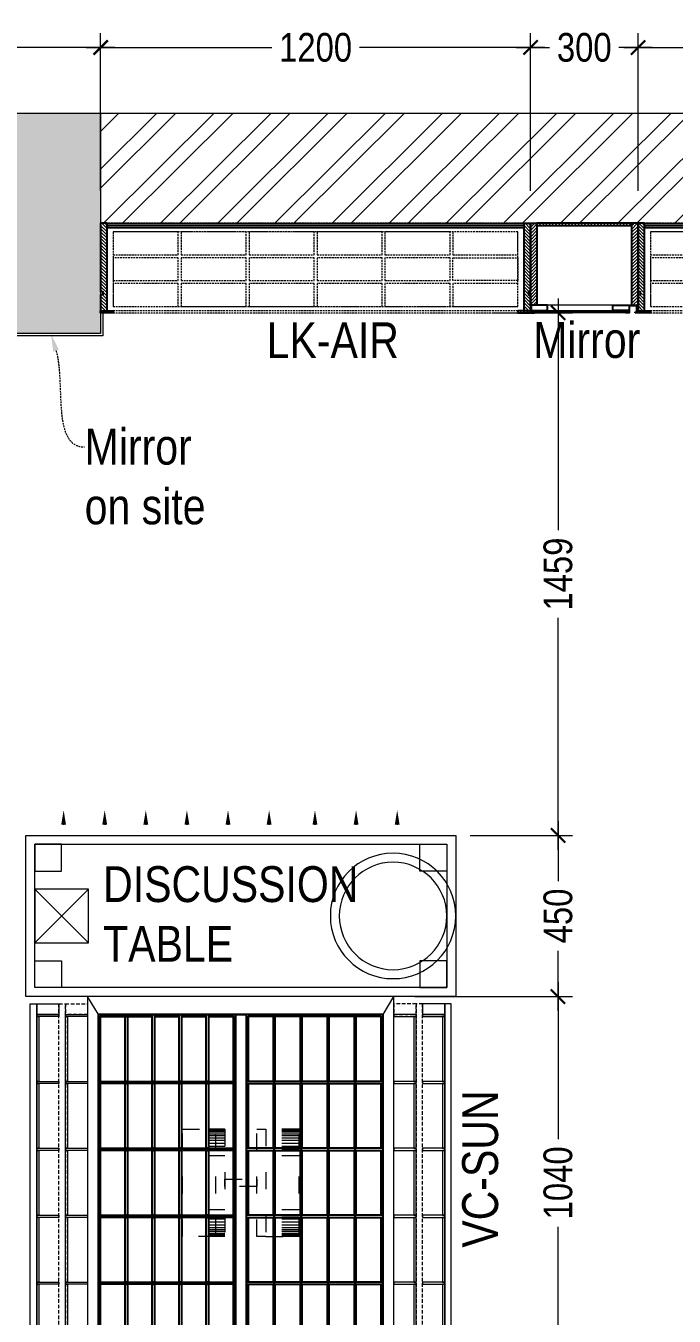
# Model space of a CAD drawing. Header units: millimetres. Extents: x 4444 to 22214, y -867569 to -857440.
# Drawn here: x 8657 to 10467, y -861721 to -858119 of the extents above; entities that cross this region are included whole.
import ezdxf
from ezdxf import colors
from ezdxf.entities.mleader import LeaderData, LeaderLine
from ezdxf.lldxf.tags import DXFTag
from ezdxf.math import Vec2, Vec3

# ---------------------------------------------------------------- set-up
doc = ezdxf.new("R2010")
doc.units = ezdxf.units.MM
doc.header["$LTSCALE"] = 40
doc.header["$PDMODE"] = 3
for name, pattern in [('a_p6_plan_L18$0$HIDDEN', [0.375, 0.25, -0.125]), ('ACAD_ISO03W100', [30, 12, -18]), ('HIDDEN2', [0.1875, 0.125, -0.0625])]:
    doc.linetypes.add(name, pattern=pattern)
for name, color, linetype, lineweight in [('A-WALL-MASY', 1, 'Continuous', 9), ('Column', 243, 'Continuous', 9), ('Column hatch', 8, 'Continuous', 9), ('dimensions', 149, 'Continuous', 5), ('Floor-Unit', 1, 'Continuous', 13), ('LENS_TEXT', 31, 'HIDDEN2', 5), ('LN-DIMENSION', 252, 'Continuous', 5), ('LN-ELEVATION-1', 81, 'Continuous', 25), ('LN-ELEVATION-2', 103, 'Continuous', 20), ('LN-ELEVATION-3', 125, 'a_p6_plan_L18$0$HIDDEN', 18), ('LN-ELEVATION-4', 145, 'Continuous', 13), ('LN-ELEVATION-5', 167, 'Continuous', 5), ('LN-HATCH', 251, 'Continuous', 0), ('Mirror', 4, 'Continuous', 15), ('wall hatch', 22, 'Continuous', 9)]:
    doc.layers.add(name, color=color, linetype=linetype, lineweight=lineweight)
doc.styles.get("Standard").update_dxf_attribs({"font": 'ARIALN.TTF'})
tags = doc.linetypes.add('DASHED2', pattern=[0.375, 0.25, -0.125]).pattern_tags.tags
tags[6:7] = [DXFTag(74, 4), DXFTag(75, 0), DXFTag(340, '0'), DXFTag(46, 1.0), DXFTag(50, 0.0), DXFTag(44, 0.0), DXFTag(45, 0.0)]
tags[4:5] = [DXFTag(74, 4), DXFTag(75, 0), DXFTag(340, '0'), DXFTag(46, 1.0), DXFTag(50, 0.0), DXFTag(44, 0.0), DXFTag(45, 0.0)]
doc.dimstyles.new('Working', dxfattribs={"dimscale": 0.8, "dimtxt": 100, "dimasz": 50, "dimexe": 50, "dimexo": 50, "dimgap": 25, "dimtad": 1, "dimdec": 0, "dimtxsty": 'Standard', "dimblk": 'ARCHTICK', "dimcen": 0, "dimdle": 50, "dimclrd": 250, "dimclre": 8, "dimclrt": 7, "dimazin": 3, "dimtfac": 1, "dimtdec": 0, "dimtmove": 1, "dimatfit": 3, "dimfxl": 3, "dimlwd": 5, "dimlwe": 0})
pattern_1 = [(45, (7858054.0837, 3504049.203), (-4.4901280605, 4.4901280605), [])]

# ---------------------------------------------------------------- blocks, each defined once
blk = doc.blocks.new('awefqwf')
at = {"layer": 'Column hatch'}
h = blk.add_hatch(color=256, dxfattribs=at)
h.dxf.hatch_style = 1
h.paths.add_polyline_path([(-4403, -8989), (-3393, -8989), (-3393, -8439), (-4403, -8439)])
h.paths.add_polyline_path([(-377, -4885), (0, -4885), (0, -4436), (-377, -4436)])
h.paths.add_polyline_path([(-684, -443), (0, -443), (0, 0), (-684, 0)])
h.paths.add_polyline_path([(-4254, -582), (-3474, -582), (-3474, 0), (-4254, 0)])
h.paths.add_polyline_path([(-9029, -617), (-8338, -617), (-8338, 0), (-9029, 0)])
h.paths.add_polyline_path([(-13667, -615), (-12948, -615), (-12948, 0), (-13667, 0)])
h.paths.add_polyline_path([(-13655, -6646), (-13124, -6646), (-13124, -6185), (-13655, -6185)])
at = {"layer": 'wall hatch'}
h = blk.add_hatch(dxfattribs=at)
h.set_pattern_fill('ANSI32', color=256, scale=300, angle=-0.13)
h.set_pattern_definition([(44.87, (-16178221.86, 1096019.62), (-79.36881616, 79.7298001), []), (44.87, (-16178168.82, 1096019.5), (-79.36881616, 79.7298001), [])])
h.paths.add_polyline_path([(-13124, -6636), (-8523, -6636), (-8523, -6455), (-6255, -6455), (-6255, -7141), (-5150, -7141), (-5150, -8989), (-4403, -8989), (-4403, -8776), (-4920, -8776), (-4920, -7019), (-4275, -7019), (-4275, -6225), (-4375, -6225), (-4375, -6911), (-6025, -6911), (-6025, -6225), (-8753, -6225), (-8753, -6406), (-13124, -6406)])
h.paths.add_polyline_path([(-3615, -8439), (-3393, -8439), (-3393, -6225), (-3615, -6225)])
h.paths.add_polyline_path([(-3393, -8989), (0, -8989), (0, -4885), (-230, -4885), (-230, -8759), (-3393, -8759)])
h.paths.add_polyline_path([(-177, -4436), (0, -4436), (0, -443), (-177, -443)])
h.paths.add_polyline_path([(-8338, -286), (-4254, -286), (-4254, 0), (-8338, 0)])
h.paths.add_polyline_path([(-12948, -307), (-9029, -307), (-9029, 0), (-12948, 0)])
h.paths.add_polyline_path([(-3474, -230), (-684, -230), (-684, 0), (-3474, 0)])
at = {"layer": 'A-WALL-MASY'}
for p, q in [((-15194, 0), (-9029, 0)), ((-12948, -307), (-9029, -307))]:
    blk.add_line(p, q, dxfattribs=at)
at = {"layer": 'Column'}
blk.add_lwpolyline([(-12948, -615), (-13667, -615), (-13667, 0), (-12948, 0)], close=True, dxfattribs=at)
blk = doc.blocks.new('D-Table-1200')
at = {"layer": 'LN-ELEVATION-1', "linetype": 'ByBlock', "lineweight": -2}
for p, q in [((-1094.5, -480.3), (-1094.5, -479)), ((-979.8, -480.3), (-979.8, -479)), ((-865.1, -480.3), (-865.1, -479)), ((-750.4, -480.3), (-750.4, -479)), ((-635.6, -480.3), (-635.6, -479)), ((-520.9, -480.3), (-520.9, -479)), ((-392.9, -480.3), (-392.9, -479)), ((-278.1, -480.3), (-278.1, -479)), ((-163.4, -480.3), (-163.4, -479))]:
    blk.add_line(p, q, dxfattribs=at)
for points in [[(0, 0), (-1200, 0), (-1200, -450), (0, -450)], [(-25, -25), (-1175, -25), (-1175, -425), (-25, -425)]]:
    blk.add_lwpolyline(points, close=True, dxfattribs=at)
for radius in [175, 150]:
    blk.add_circle((-175, -225), radius, dxfattribs=at)
for points in [[(-1087.9, -480.3), (-1101.2, -480.3), (-1094.5, -520.3)], [(-973.1, -480.3), (-986.5, -480.3), (-979.8, -520.3)], [(-858.4, -480.3), (-871.8, -480.3), (-865.1, -520.3)], [(-743.7, -480.3), (-757, -480.3), (-750.4, -520.3)], [(-629, -480.3), (-642.3, -480.3), (-635.6, -520.3)], [(-514.2, -480.3), (-527.6, -480.3), (-520.9, -520.3)], [(-386.2, -480.3), (-399.5, -480.3), (-392.9, -520.3)], [(-271.5, -480.3), (-284.8, -480.3), (-278.1, -520.3)], [(-156.7, -480.3), (-170.1, -480.3), (-163.4, -520.3)]]:
    blk.add_solid(points, dxfattribs=at)
at = {"layer": 'LN-ELEVATION-5', "linetype": 'ByBlock', "lineweight": -2}
for p, q in [((-1025, -300), (-1175, -150)), ((-1175, -300), (-1025, -150))]:
    blk.add_line(p, q, dxfattribs=at)
for points in [[(-1100, -25), (-1175, -25), (-1175, -100), (-1100, -100)], [(-100, -25), (-25, -25), (-25, -100), (-100, -100)], [(-1025, -300), (-1175, -300), (-1175, -150), (-1025, -150)], [(-1100, -425), (-1175, -425), (-1175, -350), (-1100, -350)], [(-100, -425), (-25, -425), (-25, -350), (-100, -350)]]:
    blk.add_lwpolyline(points, close=True, dxfattribs=at)
blk = doc.blocks.new('GFCHGFD')
at = {"layer": 'LN-HATCH', "ltscale": 0.5}
h = blk.add_hatch(dxfattribs=at)
h.set_pattern_fill('ANSI31', color=256, scale=2)
h.set_pattern_definition([(45, (4060076.63, 1708724.648), (-4.4901280605, 4.4901280605), [])])
h.paths.add_polyline_path([(-144.2, 105.2), (-126.2, 105.2), (-126.2, -123.8), (-144.2, -123.8)])
h.paths.add_polyline_path([(-126.2, 99.2), (137.8, 99.2), (137.8, 105.2), (-126.2, 105.2)])
h.paths.add_polyline_path([(155.8, 105.2), (137.8, 105.2), (137.8, -123.8), (155.8, -123.8)])
at = {"layer": 'LN-ELEVATION-1'}
for points in [[(-144.2, 105.2), (-126.2, 105.2), (-126.2, -123.8), (-144.2, -123.8)], [(-126.2, 99.2), (137.8, 99.2), (137.8, 105.2), (-126.2, 105.2)], [(155.8, 105.2), (137.8, 105.2), (137.8, -123.8), (155.8, -123.8)], [(-97.2, -137.8), (-97.2, -123.8), (-142.2, -123.8), (-142.2, -144.8), (-133.2, -144.8), (-133.2, -143.3), (-140.7, -143.3), (-140.7, -137.8)], [(85.8, -137.8), (85.8, -123.8), (130.8, -123.8), (130.8, -144.8), (121.8, -144.8), (121.8, -143.3), (129.3, -143.3), (129.3, -137.8)], [(147.8, -144.8), (147.8, -143.3), (152.3, -143.3), (152.3, -125.3), (130.8, -125.3), (130.8, -123.8), (153.8, -123.8), (153.8, -144.8)]]:
    blk.add_lwpolyline(points, close=True, dxfattribs=at)
at = {"layer": 'LN-ELEVATION-2'}
blk.add_lwpolyline([(-97.2, -137.8), (85.8, -137.8), (85.8, -123.8), (-97.2, -123.8)], close=True, dxfattribs=at)
at = {"layer": 'LN-ELEVATION-4', "ltscale": 0.5}
blk.add_line((121.8, -144.8), (-133.2, -144.8), dxfattribs=at)
at = {"layer": 'Mirror', "lineweight": 0}
blk.add_lwpolyline([(-140.7, -137.8), (129.3, -137.8), (129.3, -143.3), (-140.7, -143.3)], close=True, dxfattribs=at)
blk = doc.blocks.new('12MM VC PLAN')
at = {"layer": 'LN-HATCH', "ltscale": 0.5}
h = blk.add_hatch(dxfattribs=at)
h.set_pattern_fill('ANSI31', color=256, scale=2)
h.set_pattern_definition([(45, (3760859.753, 1795248.936), (-4.490128061, 4.490128061), [])])
h.paths.add_polyline_path([(-1200, 250), (-1200, 60), (-1194, 60), (-1194, 50), (-1200, 50), (-1200, 6), (-1182, 6), (-1182, 250)])
h = blk.add_hatch(dxfattribs=at)
h.set_pattern_fill('ANSI31', color=256, scale=2)
h.set_pattern_definition(pattern_1)
h.paths.add_polyline_path([(0, 250), (0, 60), (-6, 60), (-6, 50), (0, 50), (0, 6), (-18, 6), (-18, 250)])
h = blk.add_hatch(dxfattribs=at)
h.set_pattern_fill('ANSI31', color=256, scale=2)
h.set_pattern_definition([(45, (7858047.0837, 3504049.203), (-4.4901280605, 4.4901280605), [])])
h.paths.add_polyline_path([(-1165, 6), (-1165, 0), (-1200, 0), (-1200, 6)])
h = blk.add_hatch(dxfattribs=at)
h.set_pattern_fill('ANSI31', color=256, scale=2)
h.set_pattern_definition(pattern_1)
h.paths.add_polyline_path([(-28, 6), (-28, 0), (0, 0), (0, 6)])
at = {"layer": 'LN-ELEVATION-1', "ltscale": 0.5}
for points in [[(-1200, 250), (-1200, 60), (-1194, 60), (-1194, 50), (-1200, 50), (-1200, 6), (-1182, 6), (-1182, 250)], [(-18, 238), (-1182, 238), (-1182, 244), (-18, 244)], [(0, 250), (0, 60), (-6, 60), (-6, 50), (0, 50), (0, 6), (-18, 6), (-18, 250)], [(-1165, 6), (-1165, 0), (-1200, 0), (-1200, 6)], [(-35, 6), (-35, 0), (0, 0), (0, 6)]]:
    blk.add_lwpolyline(points, close=True, dxfattribs=at)
at = {"layer": 'LN-ELEVATION-3', "ltscale": 0.5}
for p, q in [((-1182, 250), (-18, 250)), ((-1165, 6), (-35, 6)), ((-35, 0), (-1165, 0))]:
    blk.add_line(p, q, dxfattribs=at)
for points in [[(-1165, 226), (-35, 226), (-35, 18), (-1165, 18)], [(-1165, 226), (-983.3, 226), (-983.3, 162), (-1165, 162)], [(-975.3, 226), (-793.7, 226), (-793.7, 162), (-975.3, 162)], [(-785.7, 226), (-604, 226), (-604, 162), (-785.7, 162)], [(-596, 226), (-414.3, 226), (-414.3, 162), (-596, 162)], [(-406.3, 226), (-224.7, 226), (-224.7, 162), (-406.3, 162)], [(-216.7, 226), (-35, 226), (-35, 162), (-216.7, 162)], [(-1165, 90), (-983.3, 90), (-983.3, 154), (-1165, 154)], [(-975.3, 154), (-793.7, 154), (-793.7, 90), (-975.3, 90)], [(-785.7, 154), (-604, 154), (-604, 90), (-785.7, 90)], [(-596, 154), (-414.3, 154), (-414.3, 90), (-596, 90)], [(-406.3, 154), (-224.7, 154), (-224.7, 90), (-406.3, 90)], [(-216.7, 154), (-35, 154), (-35, 90), (-216.7, 90)], [(-1165, 82), (-983.3, 82), (-983.3, 18), (-1165, 18)], [(-975.3, 82), (-793.7, 82), (-793.7, 18), (-975.3, 18)], [(-785.7, 82), (-604, 82), (-604, 18), (-785.7, 18)], [(-596, 82), (-414.3, 82), (-414.3, 18), (-596, 18)], [(-406.3, 82), (-224.7, 82), (-224.7, 18), (-406.3, 18)], [(-216.7, 82), (-35, 82), (-35, 18), (-216.7, 18)]]:
    blk.add_lwpolyline(points, close=True, dxfattribs=at)
blk = doc.blocks.new('ffgd')
at = {"layer": 'LN-ELEVATION-4', "linetype": 'ACAD_ISO03W100', "ltscale": 0.1}
blk.add_lwpolyline([(0, 47.3), (0, -41.5), (-20, -41.5), (-20, 47.3)], close=True, dxfattribs=at)
at = {"layer": 'LN-ELEVATION-5', "linetype": 'ACAD_ISO03W100', "ltscale": 0.1}
for p, q in [((-159.9, 165.7), (-159.9, 47.3)), ((-159.7, 165.7), (-159.7, 47.3)), ((-159.4, 165.7), (-159.4, 47.3)), ((-159, 165.7), (-159, 47.3)), ((-158.5, 165.7), (-158.5, 47.3)), ((-157.9, 165.7), (-157.9, 47.3)), ((-157.1, 165.7), (-157.1, 47.3)), ((-156.1, 165.7), (-156.1, 47.3)), ((-154.1, 165.7), (-154.1, 47.3)), ((-151.1, 165.7), (-151.1, 47.3)), ((-146.1, 165.7), (-146.1, 47.3)), ((-141.1, 165.7), (-141.1, 47.3)), ((-135.1, 165.7), (-135.1, 47.3)), ((-128.1, 165.7), (-128.1, 47.3)), ((-120.1, 165.7), (-120.1, 47.3)), ((-111.1, 165.7), (-111.1, 47.3)), ((-102.1, 165.7), (-102.1, 47.3)), ((-85, 165.7), (-85, 47.3)), ((65, 165.7), (65, 47.3)), ((82.1, 165.7), (82.1, 47.3)), ((91.1, 165.7), (91.1, 47.3)), ((100.1, 165.7), (100.1, 47.3)), ((108.1, 165.7), (108.1, 47.3)), ((115.1, 165.7), (115.1, 47.3)), ((121.1, 165.7), (121.1, 47.3)), ((126.1, 165.7), (126.1, 47.3)), ((131.1, 165.7), (131.1, 47.3)), ((134.1, 165.7), (134.1, 47.3)), ((136.1, 165.7), (136.1, 47.3)), ((137.1, 165.7), (137.1, 47.3)), ((137.9, 165.7), (137.9, 47.3)), ((138.5, 165.7), (138.5, 47.3)), ((139, 165.7), (139, 47.3)), ((139.4, 165.7), (139.4, 47.3)), ((139.7, 165.7), (139.7, 47.3)), ((139.9, 165.7), (139.9, 47.3)), ((-159.9, -41.5), (-159.9, -159.9)), ((-159.7, -41.5), (-159.7, -159.9)), ((-159.4, -41.5), (-159.4, -159.9)), ((-159, -41.5), (-159, -159.9)), ((-158.5, -41.5), (-158.5, -159.9)), ((-157.9, -41.5), (-157.9, -159.9)), ((-157.1, -41.5), (-157.1, -159.9)), ((-156.1, -41.5), (-156.1, -159.9)), ((-154.1, -41.5), (-154.1, -159.9)), ((-151.1, -41.5), (-151.1, -159.9)), ((-146.1, -41.5), (-146.1, -159.9)), ((-141.1, -41.5), (-141.1, -159.9)), ((-135.1, -41.5), (-135.1, -159.9)), ((-128.1, -41.5), (-128.1, -159.9)), ((-120.1, -41.5), (-120.1, -159.9)), ((-111.1, -41.5), (-111.1, -159.9)), ((-102.1, -41.5), (-102.1, -159.9)), ((-85, -41.5), (-85, -159.9)), ((65, -41.5), (65, -159.9)), ((82.1, -41.5), (82.1, -159.9)), ((91.1, -41.5), (91.1, -159.9)), ((100.1, -41.5), (100.1, -159.9)), ((108.1, -41.5), (108.1, -159.9)), ((115.1, -41.5), (115.1, -159.9)), ((121.1, -41.5), (121.1, -159.9)), ((126.1, -41.5), (126.1, -159.9)), ((131.1, -41.5), (131.1, -159.9)), ((134.1, -41.5), (134.1, -159.9)), ((136.1, -41.5), (136.1, -159.9)), ((137.1, -41.5), (137.1, -159.9)), ((137.9, -41.5), (137.9, -159.9)), ((138.5, -41.5), (138.5, -159.9)), ((139, -41.5), (139, -159.9)), ((139.4, -41.5), (139.4, -159.9)), ((139.7, -41.5), (139.7, -159.9)), ((139.9, -41.5), (139.9, -159.9))]:
    blk.add_line(p, q, dxfattribs=at)
for points in [[(140, 73), (140, 165.7), (-160, 165.7), (-160, 73)], [(140, -67.1), (140, -159.9), (-160, -159.9), (-160, -67.1)]]:
    blk.add_lwpolyline(points, dxfattribs=at)
for points in [[(140, 73), (140, 47.3), (-160, 47.3), (-160, 73)], [(140, -41.5), (140, -67.1), (-160, -67.1), (-160, -41.5)]]:
    blk.add_lwpolyline(points, close=True, dxfattribs=at)
blk = doc.blocks.new('A$Cf47e29e2')
at = {"layer": 'LN-ELEVATION-1'}
for points in [[(-341.8, -6), (-341.8, 934), (453.2, 934), (453.2, -6)], [(40.7, -6), (40.7, 934), (-341.8, 934), (-341.8, -6)], [(-260.8, 747.2), (-260.8, 934), (-266.8, 934), (-266.8, 747.2)], [(-185.4, 747.2), (-185.4, 934), (-191.4, 934), (-191.4, 747.2)], [(-110.1, 747.2), (-110.1, 934), (-116.1, 934), (-116.1, 747.2)], [(-34.7, 747.2), (-34.7, 934), (-40.7, 934), (-40.7, 747.2)], [(70.7, -6), (70.7, 934), (40.7, 934), (40.7, -6)], [(70.7, -6), (70.7, 934), (453.2, 934), (453.2, -6)], [(146.1, 747.2), (146.1, 934), (152.1, 934), (152.1, 747.2)], [(221.4, 747.2), (221.4, 934), (227.4, 934), (227.4, 747.2)], [(296.8, 747.2), (296.8, 934), (302.8, 934), (302.8, 747.2)], [(372.2, 747.2), (372.2, 934), (378.2, 934), (378.2, 747.2)], [(40.7, 741.2), (40.7, 747.2), (-341.8, 747.2), (-341.8, 741.2)], [(-260.8, 560.4), (-260.8, 741.2), (-266.8, 741.2), (-266.8, 560.4)], [(-185.4, 560.4), (-185.4, 741.2), (-191.4, 741.2), (-191.4, 560.4)], [(-110.1, 560.4), (-110.1, 741.2), (-116.1, 741.2), (-116.1, 560.4)], [(-34.7, 560.4), (-34.7, 741.2), (-40.7, 741.2), (-40.7, 560.4)], [(70.7, 741.2), (70.7, 747.2), (453.2, 747.2), (453.2, 741.2)], [(146.1, 560.4), (146.1, 741.2), (152.1, 741.2), (152.1, 560.4)], [(221.4, 560.4), (221.4, 741.2), (227.4, 741.2), (227.4, 560.4)], [(296.8, 560.4), (296.8, 741.2), (302.8, 741.2), (302.8, 560.4)], [(372.2, 560.4), (372.2, 741.2), (378.2, 741.2), (378.2, 560.4)], [(40.7, 554.4), (40.7, 560.4), (-341.8, 560.4), (-341.8, 554.4)], [(-260.8, 373.6), (-260.8, 554.4), (-266.8, 554.4), (-266.8, 373.6)], [(-185.4, 373.6), (-185.4, 554.4), (-191.4, 554.4), (-191.4, 373.6)], [(-110.1, 373.6), (-110.1, 554.4), (-116.1, 554.4), (-116.1, 373.6)], [(-34.7, 373.6), (-34.7, 554.4), (-40.7, 554.4), (-40.7, 373.6)], [(70.7, 554.4), (70.7, 560.4), (453.2, 560.4), (453.2, 554.4)], [(146.1, 373.6), (146.1, 554.4), (152.1, 554.4), (152.1, 373.6)], [(221.4, 373.6), (221.4, 554.4), (227.4, 554.4), (227.4, 373.6)], [(296.8, 373.6), (296.8, 554.4), (302.8, 554.4), (302.8, 373.6)], [(372.2, 373.6), (372.2, 554.4), (378.2, 554.4), (378.2, 373.6)], [(40.7, 367.6), (40.7, 373.6), (-341.8, 373.6), (-341.8, 367.6)], [(-260.8, 186.8), (-260.8, 367.6), (-266.8, 367.6), (-266.8, 186.8)], [(-185.4, 186.8), (-185.4, 367.6), (-191.4, 367.6), (-191.4, 186.8)], [(-110.1, 186.8), (-110.1, 367.6), (-116.1, 367.6), (-116.1, 186.8)], [(-34.7, 186.8), (-34.7, 367.6), (-40.7, 367.6), (-40.7, 186.8)], [(70.7, 367.6), (70.7, 373.6), (453.2, 373.6), (453.2, 367.6)], [(146.1, 186.8), (146.1, 367.6), (152.1, 367.6), (152.1, 186.8)], [(221.4, 186.8), (221.4, 367.6), (227.4, 367.6), (227.4, 186.8)], [(296.8, 186.8), (296.8, 367.6), (302.8, 367.6), (302.8, 186.8)], [(372.2, 186.8), (372.2, 367.6), (378.2, 367.6), (378.2, 186.8)], [(40.7, 180.8), (40.7, 186.8), (-341.8, 186.8), (-341.8, 180.8)], [(-260.8, -6), (-260.8, 180.8), (-266.8, 180.8), (-266.8, -6)], [(-185.4, -6), (-185.4, 180.8), (-191.4, 180.8), (-191.4, -6)], [(-110.1, -6), (-110.1, 180.8), (-116.1, 180.8), (-116.1, -6)], [(-34.7, -6), (-34.7, 180.8), (-40.7, 180.8), (-40.7, -6)], [(70.7, 180.8), (70.7, 186.8), (453.2, 186.8), (453.2, 180.8)], [(146.1, -6), (146.1, 180.8), (152.1, 180.8), (152.1, -6)], [(221.4, -6), (221.4, 180.8), (227.4, 180.8), (227.4, -6)], [(296.8, -6), (296.8, 180.8), (302.8, 180.8), (302.8, -6)], [(372.2, -6), (372.2, 180.8), (378.2, 180.8), (378.2, -6)]]:
    blk.add_lwpolyline(points, close=True, dxfattribs=at)
for points in [[(-191.4, 928), (-335.8, 928), (-335.8, 747.2)], [(-116.1, 928), (-185.4, 928)], [(-40.7, 928), (-110.1, 928)], [(34.7, 747.2), (34.7, 928), (-34.7, 928)], [(76.7, 747.2), (76.7, 928), (146.1, 928)], [(152.1, 928), (221.4, 928)], [(227.4, 928), (296.8, 928)], [(302.8, 928), (447.2, 928), (447.2, 747.2)], [(-335.8, 741.2), (-335.8, 560.4)], [(34.7, 560.4), (34.7, 741.2)], [(76.7, 560.4), (76.7, 741.2)], [(447.2, 741.2), (447.2, 560.4)], [(-335.8, 554.4), (-335.8, 373.6)], [(34.7, 373.6), (34.7, 554.4)], [(76.7, 373.6), (76.7, 554.4)], [(447.2, 554.4), (447.2, 373.6)], [(-335.8, 367.6), (-335.8, 186.8)], [(34.7, 186.8), (34.7, 367.6)], [(76.7, 186.8), (76.7, 367.6)], [(447.2, 367.6), (447.2, 186.8)], [(-335.8, 180.8), (-335.8, 0), (-191.4, 0)], [(-34.7, 0), (34.7, 0), (34.7, 180.8)], [(146.1, 0), (76.7, 0), (76.7, 180.8)], [(447.2, 180.8), (447.2, 0), (302.8, 0)], [(-185.4, 0), (-116.1, 0)], [(-110.1, 0), (-40.7, 0)], [(221.4, 0), (152.1, 0)], [(296.8, 0), (227.4, 0)]]:
    blk.add_lwpolyline(points, dxfattribs=at)
at = {"layer": 'LN-ELEVATION-2'}
blk.add_lwpolyline([(-371.8, -56), (-371.8, 984), (483.2, 984), (483.2, -56)], close=True, dxfattribs=at)
for points in [[(-341.8, 934), (-371.8, 984)], [(453.2, 934), (483.2, 984)], [(-341.8, -6), (-371.8, -56)], [(453.2, -6), (483.2, -56)]]:
    blk.add_lwpolyline(points, dxfattribs=at)
at = {"layer": 'LN-ELEVATION-3'}
for points in [[(-433.8, -36), (-433.8, 964), (-451.8, 964), (-451.8, -36)], [(-371.8, 934), (-371.8, 964), (-433.8, 964), (-433.8, 934)], [(483.2, 934), (483.2, 964), (545.2, 964), (545.2, 934)], [(545.2, -36), (545.2, 964), (563.2, 964), (563.2, -36)], [(-371.8, -36), (-371.8, -6), (-433.8, -6), (-433.8, -36)], [(483.2, -36), (483.2, -6), (545.2, -6), (545.2, -36)]]:
    blk.add_lwpolyline(points, close=True, dxfattribs=at)
at = {"layer": 'LN-ELEVATION-4'}
for points in [[(-513.8, -36), (-513.8, 964), (-531.8, 964), (-531.8, -36)], [(-451.8, 934), (-451.8, 964), (-513.8, 964), (-513.8, 934)], [(563.2, 934), (563.2, 964), (625.2, 964), (625.2, 934)], [(625.2, -36), (625.2, 964), (643.2, 964), (643.2, -36)], [(-371.8, 928), (-371.8, 934), (-433.8, 934), (-433.8, 928)], [(-427.8, 747.2), (-427.8, 928), (-433.8, 928), (-433.8, 747.2)], [(483.2, 928), (483.2, 934), (545.2, 934), (545.2, 928)], [(539.2, 747.2), (539.2, 928), (545.2, 928), (545.2, 747.2)], [(-371.8, 741.2), (-371.8, 747.2), (-433.8, 747.2), (-433.8, 741.2)], [(-427.8, 560.4), (-427.8, 741.2), (-433.8, 741.2), (-433.8, 560.4)], [(483.2, 741.2), (483.2, 747.2), (545.2, 747.2), (545.2, 741.2)], [(539.2, 560.4), (539.2, 741.2), (545.2, 741.2), (545.2, 560.4)], [(-371.8, 554.4), (-371.8, 560.4), (-433.8, 560.4), (-433.8, 554.4)], [(-427.8, 373.6), (-427.8, 554.4), (-433.8, 554.4), (-433.8, 373.6)], [(483.2, 554.4), (483.2, 560.4), (545.2, 560.4), (545.2, 554.4)], [(539.2, 373.6), (539.2, 554.4), (545.2, 554.4), (545.2, 373.6)], [(-371.8, 367.6), (-371.8, 373.6), (-433.8, 373.6), (-433.8, 367.6)], [(-427.8, 186.8), (-427.8, 367.6), (-433.8, 367.6), (-433.8, 186.8)], [(483.2, 367.6), (483.2, 373.6), (545.2, 373.6), (545.2, 367.6)], [(539.2, 186.8), (539.2, 367.6), (545.2, 367.6), (545.2, 186.8)], [(-371.8, 180.8), (-371.8, 186.8), (-433.8, 186.8), (-433.8, 180.8)], [(-427.8, 0), (-427.8, 180.8), (-433.8, 180.8), (-433.8, 0)], [(483.2, 180.8), (483.2, 186.8), (545.2, 186.8), (545.2, 180.8)], [(539.2, 0), (539.2, 180.8), (545.2, 180.8), (545.2, 0)], [(-371.8, -6), (-371.8, 0), (-433.8, 0), (-433.8, -6)], [(483.2, -6), (483.2, 0), (545.2, 0), (545.2, -6)], [(-451.8, -36), (-451.8, -6), (-513.8, -6), (-513.8, -36)], [(563.2, -36), (563.2, -6), (625.2, -6), (625.2, -36)]]:
    blk.add_lwpolyline(points, close=True, dxfattribs=at)
at = {"layer": 'LN-ELEVATION-5'}
for points in [[(-451.8, 928), (-451.8, 934), (-513.8, 934), (-513.8, 928)], [(-507.8, 747.2), (-507.8, 928), (-513.8, 928), (-513.8, 747.2)], [(563.2, 928), (563.2, 934), (625.2, 934), (625.2, 928)], [(619.2, 747.2), (619.2, 928), (625.2, 928), (625.2, 747.2)], [(-451.8, 741.2), (-451.8, 747.2), (-513.8, 747.2), (-513.8, 741.2)], [(-507.8, 560.4), (-507.8, 741.2), (-513.8, 741.2), (-513.8, 560.4)], [(563.2, 741.2), (563.2, 747.2), (625.2, 747.2), (625.2, 741.2)], [(619.2, 560.4), (619.2, 741.2), (625.2, 741.2), (625.2, 560.4)], [(-451.8, 554.4), (-451.8, 560.4), (-513.8, 560.4), (-513.8, 554.4)], [(-507.8, 373.6), (-507.8, 554.4), (-513.8, 554.4), (-513.8, 373.6)], [(563.2, 554.4), (563.2, 560.4), (625.2, 560.4), (625.2, 554.4)], [(619.2, 373.6), (619.2, 554.4), (625.2, 554.4), (625.2, 373.6)], [(-451.8, 367.6), (-451.8, 373.6), (-513.8, 373.6), (-513.8, 367.6)], [(-507.8, 186.8), (-507.8, 367.6), (-513.8, 367.6), (-513.8, 186.8)], [(563.2, 367.6), (563.2, 373.6), (625.2, 373.6), (625.2, 367.6)], [(619.2, 186.8), (619.2, 367.6), (625.2, 367.6), (625.2, 186.8)], [(-451.8, 180.8), (-451.8, 186.8), (-513.8, 186.8), (-513.8, 180.8)], [(-507.8, 0), (-507.8, 180.8), (-513.8, 180.8), (-513.8, 0)], [(563.2, 180.8), (563.2, 186.8), (625.2, 186.8), (625.2, 180.8)], [(619.2, 0), (619.2, 180.8), (625.2, 180.8), (625.2, 0)], [(-451.8, -6), (-451.8, 0), (-513.8, 0), (-513.8, -6)], [(563.2, -6), (563.2, 0), (625.2, 0), (625.2, -6)]]:
    blk.add_lwpolyline(points, close=True, dxfattribs=at)
at = {"layer": 'LN-DIMENSION', "xscale": -1, "rotation": 270}
blk.add_blockref('ffgd', (52.8, 474), dxfattribs=at)
blk = doc.blocks.new('_ArchTick')
at = {"const_width": 0.15}
blk.add_lwpolyline([(-0.5, -0.5), (0.5, 0.5)], dxfattribs=at)
blk = doc.blocks.new('*D110')
at = {"layer": 'Defpoints', "color": 0, "ltscale": 50, "transparency": 16777216}
for p in [(8865.9, -858179.5), (8865.9, -858670.1), (8146.9, -858777.1)]:
    blk.add_point(p, dxfattribs=at)
at = {"layer": 'dimensions', "color": 8, "linetype": 'DASHED2', "lineweight": 0, "ltscale": 50, "transparency": 16777216}
for p, q in [((8146.9, -858579.5), (8146.9, -858139.5)), ((8865.9, -858579.5), (8865.9, -858139.5))]:
    blk.add_line(p, q, dxfattribs=at)
at = {"layer": 'dimensions', "color": 250, "linetype": 'DASHED2', "lineweight": 5, "ltscale": 50, "transparency": 16777216}
for p, q in [((8106.9, -858179.5), (8414.1, -858179.5)), ((8905.9, -858179.5), (8598.7, -858179.5))]:
    blk.add_line(p, q, dxfattribs=at)
at = {"layer": 'dimensions', "color": 250, "lineweight": 5, "ltscale": 50, "transparency": 16777216, "xscale": 40, "yscale": 40, "zscale": 40, "rotation": 180}
blk.add_blockref('_ArchTick', (8146.9, -858179.5), dxfattribs=at)
at = {"layer": 'dimensions', "color": 250, "lineweight": 5, "ltscale": 50, "transparency": 16777216, "xscale": 40, "yscale": 40, "zscale": 40}
blk.add_blockref('_ArchTick', (8865.9, -858179.5), dxfattribs=at)
at = {"layer": 'dimensions', "color": 7, "ltscale": 50, "transparency": 16777216, "insert": (8506.4, -858179.5), "char_height": 80, "attachment_point": 5, "bg_fill": 3, "box_fill_scale": 1.25, "bg_fill_color": 9, "bg_fill_true_color": 13158600, "bg_fill_transparency": 0}
blk.add_mtext('\\A1;719', dxfattribs=at)
blk = doc.blocks.new('*D111')
at = {"layer": 'Defpoints', "color": 0, "ltscale": 50, "transparency": 16777216}
for p in [(10065.9, -858179.5), (8865.9, -858670.1), (10065.9, -858670.1)]:
    blk.add_point(p, dxfattribs=at)
at = {"layer": 'dimensions', "color": 8, "linetype": 'DASHED2', "lineweight": 0, "ltscale": 50, "transparency": 16777216}
for p, q in [((8865.9, -858579.5), (8865.9, -858139.5)), ((10065.9, -858579.5), (10065.9, -858139.5))]:
    blk.add_line(p, q, dxfattribs=at)
at = {"layer": 'dimensions', "color": 250, "linetype": 'DASHED2', "lineweight": 5, "ltscale": 50, "transparency": 16777216}
for p, q in [((8825.9, -858179.5), (9351.1, -858179.5)), ((10105.9, -858179.5), (9580.6, -858179.5))]:
    blk.add_line(p, q, dxfattribs=at)
at = {"layer": 'dimensions', "color": 250, "lineweight": 5, "ltscale": 50, "transparency": 16777216, "xscale": 40, "yscale": 40, "zscale": 40, "rotation": 180}
blk.add_blockref('_ArchTick', (8865.9, -858179.5), dxfattribs=at)
at = {"layer": 'dimensions', "color": 250, "lineweight": 5, "ltscale": 50, "transparency": 16777216, "xscale": 40, "yscale": 40, "zscale": 40}
blk.add_blockref('_ArchTick', (10065.9, -858179.5), dxfattribs=at)
at = {"layer": 'dimensions', "color": 7, "ltscale": 50, "transparency": 16777216, "insert": (9465.9, -858179.5), "char_height": 80, "attachment_point": 5, "bg_fill": 3, "box_fill_scale": 1.25, "bg_fill_color": 9, "bg_fill_true_color": 13158600, "bg_fill_transparency": 0}
blk.add_mtext('\\A1;1200', dxfattribs=at)
blk = doc.blocks.new('*D112')
at = {"layer": 'Defpoints', "color": 0, "ltscale": 50, "transparency": 16777216}
for p in [(10365.9, -858179.5), (10065.9, -858670.1), (10365.9, -858670.1)]:
    blk.add_point(p, dxfattribs=at)
at = {"layer": 'dimensions', "color": 8, "linetype": 'DASHED2', "lineweight": 0, "ltscale": 50, "transparency": 16777216}
for p, q in [((10065.9, -858579.5), (10065.9, -858139.5)), ((10365.9, -858579.5), (10365.9, -858139.5))]:
    blk.add_line(p, q, dxfattribs=at)
at = {"layer": 'dimensions', "color": 250, "linetype": 'DASHED2', "lineweight": 5, "ltscale": 50, "transparency": 16777216}
for p, q in [((10025.9, -858179.5), (10123.5, -858179.5)), ((10405.9, -858179.5), (10308.2, -858179.5))]:
    blk.add_line(p, q, dxfattribs=at)
at = {"layer": 'dimensions', "color": 250, "lineweight": 5, "ltscale": 50, "transparency": 16777216, "xscale": 40, "yscale": 40, "zscale": 40, "rotation": 180}
blk.add_blockref('_ArchTick', (10065.9, -858179.5), dxfattribs=at)
at = {"layer": 'dimensions', "color": 250, "lineweight": 5, "ltscale": 50, "transparency": 16777216, "xscale": 40, "yscale": 40, "zscale": 40}
blk.add_blockref('_ArchTick', (10365.9, -858179.5), dxfattribs=at)
at = {"layer": 'dimensions', "color": 7, "ltscale": 50, "transparency": 16777216, "insert": (10215.9, -858179.5), "char_height": 80, "attachment_point": 5, "bg_fill": 3, "box_fill_scale": 1.25, "bg_fill_color": 9, "bg_fill_true_color": 13158600, "bg_fill_transparency": 0}
blk.add_mtext('\\A1;300', dxfattribs=at)
blk = doc.blocks.new('*D113')
at = {"layer": 'Defpoints', "color": 0, "ltscale": 50, "transparency": 16777216}
for p in [(11565.9, -858179.5), (10365.9, -858670.1), (11565.9, -858670.1)]:
    blk.add_point(p, dxfattribs=at)
at = {"layer": 'dimensions', "color": 8, "linetype": 'DASHED2', "lineweight": 0, "ltscale": 50, "transparency": 16777216}
for p, q in [((10365.9, -858579.5), (10365.9, -858139.5)), ((11565.9, -858579.5), (11565.9, -858139.5))]:
    blk.add_line(p, q, dxfattribs=at)
at = {"layer": 'dimensions', "color": 250, "linetype": 'DASHED2', "lineweight": 5, "ltscale": 50, "transparency": 16777216}
for p, q in [((10325.9, -858179.5), (10851.1, -858179.5)), ((11605.9, -858179.5), (11080.6, -858179.5))]:
    blk.add_line(p, q, dxfattribs=at)
at = {"layer": 'dimensions', "color": 250, "lineweight": 5, "ltscale": 50, "transparency": 16777216, "xscale": 40, "yscale": 40, "zscale": 40, "rotation": 180}
blk.add_blockref('_ArchTick', (10365.9, -858179.5), dxfattribs=at)
at = {"layer": 'dimensions', "color": 250, "lineweight": 5, "ltscale": 50, "transparency": 16777216, "xscale": 40, "yscale": 40, "zscale": 40}
blk.add_blockref('_ArchTick', (11565.9, -858179.5), dxfattribs=at)
at = {"layer": 'dimensions', "color": 7, "ltscale": 50, "transparency": 16777216, "insert": (10965.9, -858179.5), "char_height": 80, "attachment_point": 5, "bg_fill": 3, "box_fill_scale": 1.25, "bg_fill_color": 9, "bg_fill_true_color": 13158600, "bg_fill_transparency": 0}
blk.add_mtext('\\A1;1200', dxfattribs=at)
blk = doc.blocks.new('*D67')
at = {"layer": 'Defpoints', "color": 0, "ltscale": 50, "transparency": 16777216}
for p in [(9684.6, -860828.6), (10142.7, -860828.6), (9684.6, -861868.6)]:
    blk.add_point(p, dxfattribs=at)
at = {"layer": 'dimensions', "color": 250, "linetype": 'DASHED2', "lineweight": 5, "ltscale": 50, "transparency": 16777216}
for p, q in [((10142.7, -860788.6), (10142.7, -861233.8)), ((10142.7, -861908.6), (10142.7, -861463.3))]:
    blk.add_line(p, q, dxfattribs=at)
at = {"layer": 'dimensions', "color": 8, "linetype": 'DASHED2', "lineweight": 0, "ltscale": 50, "transparency": 16777216}
for p, q in [((9742.7, -860828.6), (10182.7, -860828.6)), ((9742.7, -861868.6), (10182.7, -861868.6))]:
    blk.add_line(p, q, dxfattribs=at)
at = {"layer": 'dimensions', "color": 250, "lineweight": 5, "ltscale": 50, "transparency": 16777216, "xscale": 40, "yscale": 40, "zscale": 40}
for p, rotation in [((10142.7, -860828.6), 90), ((10142.7, -861868.6), 270)]:
    blk.add_blockref('_ArchTick', p, dxfattribs=dict(at, rotation=rotation))
at = {"layer": 'dimensions', "color": 7, "ltscale": 50, "transparency": 16777216, "insert": (10142.7, -861348.6), "char_height": 80, "attachment_point": 5, "rotation": 90, "bg_fill": 3, "box_fill_scale": 1.25, "bg_fill_color": 9, "bg_fill_true_color": 13158600, "bg_fill_transparency": 0}
blk.add_mtext('\\A1;1040', dxfattribs=at)
blk = doc.blocks.new('*D68')
at = {"layer": 'Defpoints', "color": 0, "ltscale": 50, "transparency": 16777216}
for p in [(9857.1, -860378.6), (10142.7, -860378.6), (9684.6, -860828.6)]:
    blk.add_point(p, dxfattribs=at)
at = {"layer": 'dimensions', "color": 250, "linetype": 'DASHED2', "lineweight": 5, "ltscale": 50, "transparency": 16777216}
for p, q in [((10142.7, -860338.6), (10142.7, -860509.9)), ((10142.7, -860868.6), (10142.7, -860697.2))]:
    blk.add_line(p, q, dxfattribs=at)
at = {"layer": 'dimensions', "color": 8, "linetype": 'DASHED2', "lineweight": 0, "ltscale": 50, "transparency": 16777216}
for p, q in [((9897.1, -860378.6), (10182.7, -860378.6)), ((9742.7, -860828.6), (10182.7, -860828.6))]:
    blk.add_line(p, q, dxfattribs=at)
at = {"layer": 'dimensions', "color": 250, "lineweight": 5, "ltscale": 50, "transparency": 16777216, "xscale": 40, "yscale": 40, "zscale": 40}
for p, rotation in [((10142.7, -860378.6), 90), ((10142.7, -860828.6), 270)]:
    blk.add_blockref('_ArchTick', p, dxfattribs=dict(at, rotation=rotation))
at = {"layer": 'dimensions', "color": 7, "ltscale": 50, "transparency": 16777216, "insert": (10142.7, -860603.6), "char_height": 80, "attachment_point": 5, "rotation": 90, "bg_fill": 3, "box_fill_scale": 1.25, "bg_fill_color": 9, "bg_fill_true_color": 13158600, "bg_fill_transparency": 0}
blk.add_mtext('\\A1;450', dxfattribs=at)
blk = doc.blocks.new('*D69')
at = {"layer": 'Defpoints', "color": 0, "ltscale": 50, "transparency": 16777216}
for p in [(9920.4, -858920.1), (10142.7, -858920.1), (9857.1, -860378.6)]:
    blk.add_point(p, dxfattribs=at)
at = {"layer": 'dimensions', "color": 250, "linetype": 'DASHED2', "lineweight": 5, "ltscale": 50, "transparency": 16777216}
for p, q in [((10142.7, -858880.1), (10142.7, -859534.4)), ((10142.7, -860418.6), (10142.7, -859764.3))]:
    blk.add_line(p, q, dxfattribs=at)
at = {"layer": 'dimensions', "color": 8, "linetype": 'DASHED2', "lineweight": 0, "ltscale": 50, "transparency": 16777216}
for p, q in [((9960.4, -858920.1), (10182.7, -858920.1)), ((9897.1, -860378.6), (10182.7, -860378.6))]:
    blk.add_line(p, q, dxfattribs=at)
at = {"layer": 'dimensions', "color": 250, "lineweight": 5, "ltscale": 50, "transparency": 16777216, "xscale": 40, "yscale": 40, "zscale": 40}
for p, rotation in [((10142.7, -858920.1), 90), ((10142.7, -860378.6), 270)]:
    blk.add_blockref('_ArchTick', p, dxfattribs=dict(at, rotation=rotation))
at = {"layer": 'dimensions', "color": 7, "ltscale": 50, "transparency": 16777216, "insert": (10142.7, -859649.3), "char_height": 80, "attachment_point": 5, "rotation": 90, "bg_fill": 3, "box_fill_scale": 1.25, "bg_fill_color": 9, "bg_fill_true_color": 13158600, "bg_fill_transparency": 0}
blk.add_mtext('\\A1;1459', dxfattribs=at)

msp = doc.modelspace()

# ---------------------------------------------------------------- linework, layer by layer
at = {"layer": 'Mirror', "lineweight": 0}
for points in [[(8871.9, -858920.1), (8871.9, -858984.1), (8140.9, -858984.1), (8140.9, -858777.1)], [(8865.9, -858920.1), (8865.9, -858978.1), (8146.9, -858978.1), (8146.9, -858777.1)]]:
    msp.add_lwpolyline(points, dxfattribs=at)

# ---------------------------------------------------------------- block references
at = {"xscale": -1, "rotation": 180}
msp.add_blockref('A$Cf47e29e2', (9201.4, -860884.6), dxfattribs=at)
at = {"layer": 'dimensions', "color": 3, "ltscale": 50, "true_color": 0x15f609}
msp.add_blockref('awefqwf', (21813.9, -858363.1), dxfattribs=at)
at = {"layer": 'Floor-Unit', "ltscale": 0.5, "xscale": -1}
for p in [(8865.9, -858920.1), (10365.9, -858920.1)]:
    msp.add_blockref('12MM VC PLAN', p, dxfattribs=at)
at = {"layer": 'Floor-Unit'}
msp.add_blockref('GFCHGFD', (10210.1, -858775.3), dxfattribs=at)
at = {"layer": 'Floor-Unit', "xscale": -1, "rotation": 180}
msp.add_blockref('D-Table-1200', (9857.1, -860828.6), dxfattribs=at)

# ---------------------------------------------------------------- texts
at = {"layer": 'LENS_TEXT', "linetype": 'Continuous', "ltscale": 3, "char_height": 100, "attachment_point": 5}
for s, insert, width in [('\\pxql;LK-AIR', (9465.3, -858996.6, 0), 271.785), ('\\pxql;Mirror', (10209.3, -858996.6, 0), 271.785), ('\\pxql;DISCUSSION TABLE', (9148.5, -860598.1), 551.363)]:
    msp.add_mtext(s, dxfattribs=dict(at, insert=insert, width=width))
at = {"layer": 'LENS_TEXT', "linetype": 'Continuous', "ltscale": 3, "insert": (9925.9, -861318.7), "char_height": 100, "width": 421.567, "attachment_point": 5, "rotation": 90}
msp.add_mtext('\\pxql;VC-SUN', dxfattribs=at)

# ---------------------------------------------------------------- leaders
at = {"layer": 'LENS_TEXT', "linetype": 'Continuous', "ltscale": 3}
ml = msp.add_multileader_mtext('Standard', dxfattribs=at)
ml.set_content('{\\C256;Mirror on site}', color=1)
ml.set_leader_properties(color=256, linetype='ByLayer', lineweight=-1)
ml.build(insert=Vec2(0, 0))
ml.multileader.update_dxf_attribs({"leader_type": 2, "dogleg_length": 0.36, "arrow_head_size": 50})
ctx = ml.context
ctx.base_point, ctx.char_height, ctx.arrow_head_size, ctx.landing_gap_size, ctx.plane_origin = Vec3(8821.2, -859294.5), 100, 50, 0.09, Vec3(9752.9, -858650.4)
notes = []
notes.append((ctx, [(1, (1, 1, 0), (8820.8, -859294.5), (1, 0), 0.36, [(1, [(8727.2, -858978.1)], 0, [])])]))
ctx.mtext.insert, ctx.mtext.width, ctx.mtext.defined_height, ctx.mtext.flow_direction = Vec3(8821.3, -859243.6), 384.184, 279.7, 5
for ctx, leaders in notes:
    for number, flags, end, landing, length, lines in leaders:
        leader = LeaderData()
        leader.index, (leader.has_last_leader_line, leader.has_dogleg_vector, leader.attachment_direction) = number, flags
        leader.last_leader_point, leader.dogleg_vector, leader.dogleg_length = Vec3(end), Vec3(landing), length
        for number, points, colour, breaks in lines:
            line = LeaderLine()
            line.index, line.vertices, line.color, line.breaks = number, Vec3.list(points), colors.encode_raw_color(colour), breaks
            leader.lines.append(line)
        ctx.leaders.append(leader)

# ---------------------------------------------------------------- next in the draw order: dimensions: what is measured, and where the dimension line sits
at = {"layer": 'dimensions', "color": 3, "ltscale": 50, "true_color": 0x15f609}
dim = msp.add_linear_dim(base=(8865.9, -858179.5), p1=(8146.9, -858777.1), p2=(8865.9, -858670.1), dimstyle='Working', override={"dimfxl": 500, "dimfxlon": 1, "dimtfill": 1, "dimarcsym": 1}, dxfattribs=at)
dim.commit()
dim.dimension.update_dxf_attribs({"geometry": '*D110', "text_midpoint": (8506.4, -858179.5)})
dim = msp.add_linear_dim(base=(10142.7, -860828.6), p1=(9684.6, -861868.6), p2=(9684.6, -860828.6), angle=90, dimstyle='Working', override={"dimfxl": 500, "dimfxlon": 1, "dimtfill": 1, "dimarcsym": 1}, dxfattribs=at)
dim.commit()
dim.dimension.update_dxf_attribs({"geometry": '*D67', "text_midpoint": (10142.7, -861348.6)})

# ---------------------------------------------------------------- next in the draw order: dimensions: what is measured, and where the dimension line sits
dim = msp.add_linear_dim(base=(10065.9, -858179.5), p1=(8865.9, -858670.1), p2=(10065.9, -858670.1), dimstyle='Working', override={"dimfxl": 500, "dimfxlon": 1, "dimtfill": 1, "dimarcsym": 1}, dxfattribs=at)
dim.commit()
dim.dimension.update_dxf_attribs({"geometry": '*D111', "text_midpoint": (9465.9, -858179.5)})
dim = msp.add_linear_dim(base=(10142.7, -860378.6), p1=(9684.6, -860828.6), p2=(9857.1, -860378.6), angle=90, dimstyle='Working', override={"dimfxl": 500, "dimfxlon": 1, "dimtfill": 1, "dimarcsym": 1}, dxfattribs=at)
dim.commit()
dim.dimension.update_dxf_attribs({"geometry": '*D68', "text_midpoint": (10142.7, -860603.6)})

# ---------------------------------------------------------------- next in the draw order: dimensions: what is measured, and where the dimension line sits
dim = msp.add_linear_dim(base=(10365.9, -858179.5), p1=(10065.9, -858670.1), p2=(10365.9, -858670.1), dimstyle='Working', override={"dimfxl": 500, "dimfxlon": 1, "dimtfill": 1, "dimarcsym": 1}, dxfattribs=at)
dim.commit()
dim.dimension.update_dxf_attribs({"geometry": '*D112', "text_midpoint": (10215.9, -858179.5)})
dim = msp.add_linear_dim(base=(10142.7011, -858920.0549), p1=(9857.104, -860378.5731), p2=(9920.4326, -858920.0549), angle=90, dimstyle='Working', override={"dimfxl": 500, "dimfxlon": 1, "dimtfill": 1, "dimarcsym": 1}, dxfattribs=at)
dim.commit()
dim.dimension.update_dxf_attribs({"geometry": '*D69', "text_midpoint": (10142.7011, -859649.314)})

# ---------------------------------------------------------------- next in the draw order: dimensions: what is measured, and where the dimension line sits
dim = msp.add_linear_dim(base=(11565.9, -858179.5), p1=(10365.9, -858670.1), p2=(11565.9, -858670.1), dimstyle='Working', override={"dimfxl": 500, "dimfxlon": 1, "dimtfill": 1, "dimarcsym": 1}, dxfattribs=at)
dim.commit()
dim.dimension.update_dxf_attribs({"geometry": '*D113', "text_midpoint": (10965.9, -858179.5)})

doc.saveas('drawing.dxf')
